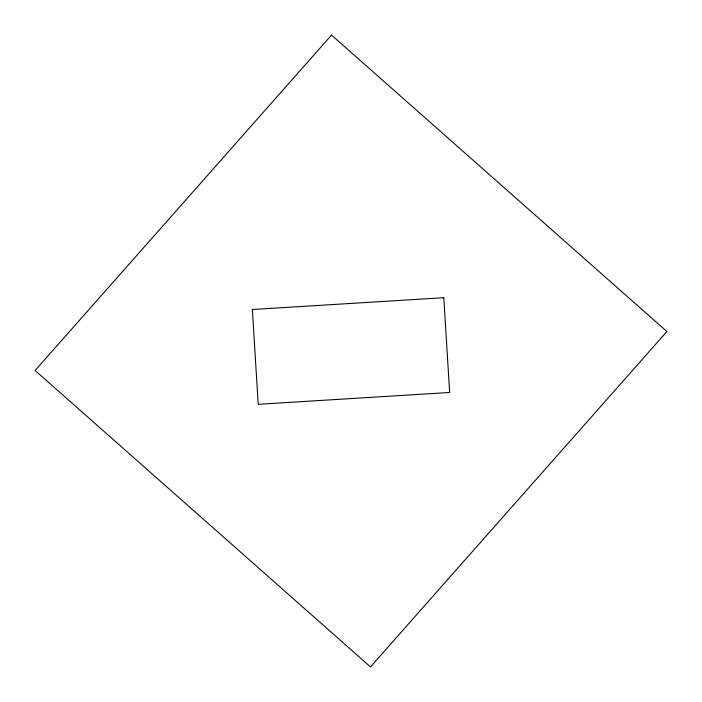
<?xml version="1.0" encoding="UTF-8"?>
<svg xmlns="http://www.w3.org/2000/svg" width="702" height="702" viewBox="0 0 702 702"><rect width="100%" height="100%" fill="white"/><g stroke="black" fill="none" stroke-linecap="round" stroke-linejoin="round"><path stroke-width="1.05" d="M331.519 35.1L35.1 370.48L370.48 666.9L666.9 331.519L331.519 35.1M443.796 297.701L252.36 309.512L258.204 404.299L449.64 392.488L443.796 297.701"/></g></svg>
